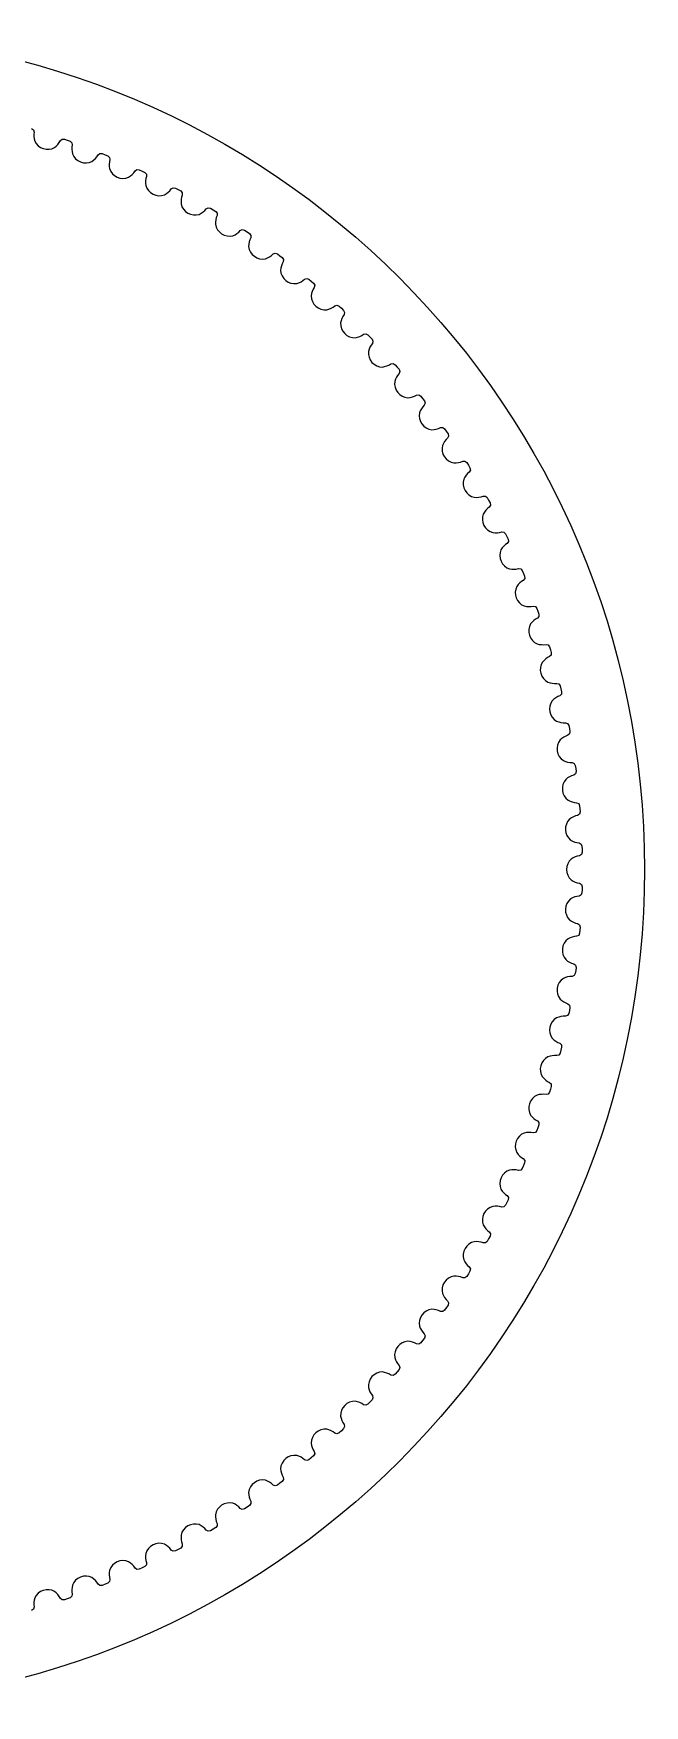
# Model space of a CAD drawing. Header units: millimetres. Extents: x -41 to 41, y -41 to 41.
# Drawn here: x 11 to 41, y -41 to 41 of the extents above; entities that cross this region are included whole.
import ezdxf

# ---------------------------------------------------------------- set-up
doc = ezdxf.new("R2010")
doc.units = ezdxf.units.MM

msp = doc.modelspace()

# ---------------------------------------------------------------- linework, layer by layer
at = {"color": 7, "linetype": 'Continuous', "lineweight": 25}
for p, q in [((10.918, 36.338), (11.012, 36.269)), ((11.012, 36.269), (11.037, 36.162)), ((11.037, 36.162), (11.024, 36.054)), ((11.024, 36.054), (11.026, 35.943)), ((11.026, 35.943), (11.04, 35.832)), ((11.04, 35.832), (11.068, 35.722)), ((11.068, 35.722), (11.139, 35.597)), ((11.139, 35.597), (11.236, 35.492)), ((11.236, 35.492), (11.354, 35.408)), ((11.354, 35.408), (11.486, 35.35)), ((11.486, 35.35), (11.627, 35.319)), ((11.627, 35.319), (11.771, 35.318)), ((11.771, 35.318), (11.911, 35.346)), ((11.911, 35.346), (12.043, 35.405)), ((12.043, 35.405), (12.13, 35.478)), ((12.13, 35.478), (12.206, 35.559)), ((12.206, 35.559), (12.273, 35.648)), ((12.273, 35.648), (12.327, 35.743)), ((12.327, 35.743), (12.409, 35.815)), ((12.409, 35.815), (12.525, 35.815)), ((12.525, 35.815), (12.666, 35.767)), ((12.666, 35.767), (12.805, 35.716)), ((12.805, 35.716), (12.895, 35.643)), ((12.896, 35.427), (12.892, 35.316)), ((12.892, 35.316), (12.901, 35.205)), ((12.895, 35.643), (12.914, 35.535)), ((12.914, 35.535), (12.896, 35.427)), ((12.901, 35.205), (12.922, 35.094)), ((12.922, 35.094), (12.987, 34.965)), ((12.987, 34.965), (13.078, 34.855)), ((13.078, 34.855), (13.191, 34.766)), ((13.191, 34.766), (13.32, 34.701)), ((13.32, 34.701), (13.46, 34.662)), ((13.46, 34.662), (13.603, 34.653)), ((13.603, 34.653), (13.745, 34.674)), ((13.745, 34.674), (13.879, 34.726)), ((13.879, 34.726), (13.97, 34.794)), ((13.97, 34.794), (14.05, 34.872)), ((14.05, 34.872), (14.122, 34.957)), ((14.122, 34.957), (14.18, 35.049)), ((14.18, 35.049), (14.267, 35.116)), ((14.267, 35.116), (14.382, 35.111)), ((14.382, 35.111), (14.52, 35.055)), ((14.52, 35.055), (14.657, 34.997)), ((14.657, 34.997), (14.743, 34.919)), ((14.733, 34.704), (14.723, 34.593)), ((14.723, 34.593), (14.725, 34.481)), ((14.725, 34.481), (14.741, 34.369)), ((14.756, 34.81), (14.733, 34.704)), ((14.743, 34.919), (14.756, 34.81)), ((14.741, 34.369), (14.799, 34.237)), ((14.799, 34.237), (14.885, 34.123)), ((14.885, 34.123), (14.992, 34.028)), ((14.992, 34.028), (15.118, 33.956)), ((15.118, 33.956), (15.255, 33.91)), ((15.255, 33.91), (15.398, 33.894)), ((15.398, 33.894), (15.541, 33.907)), ((15.541, 33.907), (15.678, 33.952)), ((15.678, 33.952), (15.771, 34.016)), ((15.771, 34.016), (15.856, 34.089)), ((15.856, 34.089), (15.932, 34.17)), ((15.932, 34.17), (15.995, 34.259)), ((15.995, 34.259), (16.085, 34.321)), ((16.085, 34.321), (16.2, 34.31)), ((16.2, 34.31), (16.335, 34.247)), ((16.335, 34.247), (16.468, 34.182)), ((16.468, 34.182), (16.55, 34.1)), ((16.513, 33.775), (16.51, 33.664)), ((16.51, 33.664), (16.52, 33.551)), ((16.529, 33.885), (16.513, 33.775)), ((16.558, 33.99), (16.529, 33.885)), ((16.55, 34.1), (16.558, 33.99)), ((16.52, 33.551), (16.571, 33.416)), ((16.571, 33.416), (16.65, 33.297)), ((16.65, 33.297), (16.753, 33.196)), ((16.753, 33.196), (16.875, 33.119)), ((16.875, 33.119), (17.009, 33.066)), ((17.009, 33.066), (17.151, 33.042)), ((17.151, 33.042), (17.294, 33.047)), ((17.294, 33.047), (17.433, 33.085)), ((17.433, 33.085), (17.53, 33.144)), ((17.53, 33.144), (17.618, 33.212)), ((17.618, 33.212), (17.699, 33.289)), ((17.699, 33.289), (17.766, 33.375)), ((17.766, 33.375), (17.859, 33.433)), ((17.859, 33.433), (17.974, 33.415)), ((17.974, 33.415), (18.105, 33.345)), ((18.105, 33.345), (18.235, 33.274)), ((18.235, 33.274), (18.312, 33.187)), ((18.258, 32.865), (18.249, 32.753)), ((18.279, 32.974), (18.258, 32.865)), ((18.314, 33.077), (18.279, 32.974)), ((18.312, 33.187), (18.314, 33.077)), ((18.249, 32.753), (18.253, 32.64)), ((18.253, 32.64), (18.297, 32.503)), ((18.297, 32.503), (18.37, 32.38)), ((18.37, 32.38), (18.467, 32.274)), ((18.467, 32.274), (18.585, 32.19)), ((18.585, 32.19), (18.717, 32.13)), ((18.717, 32.13), (18.857, 32.099)), ((18.857, 32.099), (19, 32.097)), ((19, 32.097), (19.141, 32.128)), ((19.141, 32.128), (19.241, 32.181)), ((19.241, 32.181), (19.333, 32.244)), ((19.333, 32.244), (19.416, 32.317)), ((19.416, 32.317), (19.489, 32.399)), ((19.489, 32.399), (19.585, 32.452)), ((19.585, 32.452), (19.698, 32.429)), ((19.698, 32.429), (19.825, 32.352)), ((19.825, 32.352), (19.951, 32.274)), ((19.951, 32.274), (20.024, 32.183)), ((20.02, 32.073), (19.98, 31.972)), ((20.024, 32.183), (20.02, 32.073)), ((19.938, 31.753), (19.936, 31.64)), ((19.936, 31.64), (19.973, 31.501)), ((19.953, 31.864), (19.938, 31.753)), ((19.98, 31.972), (19.953, 31.864)), ((19.973, 31.501), (20.039, 31.374)), ((20.039, 31.374), (20.131, 31.263)), ((20.131, 31.263), (20.244, 31.173)), ((20.244, 31.173), (20.372, 31.106)), ((20.899, 31.13), (20.993, 31.188)), ((20.993, 31.188), (21.081, 31.257)), ((21.081, 31.257), (21.157, 31.335)), ((21.157, 31.335), (21.256, 31.383)), ((21.256, 31.383), (21.368, 31.353)), ((21.368, 31.353), (21.491, 31.27)), ((21.491, 31.27), (21.613, 31.185)), ((21.613, 31.185), (21.681, 31.091)), ((20.372, 31.106), (20.511, 31.068)), ((20.511, 31.068), (20.654, 31.059)), ((20.654, 31.059), (20.796, 31.082)), ((20.796, 31.082), (20.899, 31.13)), ((21.573, 30.666), (21.565, 30.553)), ((21.565, 30.553), (21.594, 30.412)), ((21.593, 30.776), (21.573, 30.666)), ((21.626, 30.882), (21.593, 30.776)), ((21.594, 30.412), (21.654, 30.282)), ((21.671, 30.982), (21.626, 30.882)), ((21.681, 31.091), (21.671, 30.982)), ((21.654, 30.282), (21.739, 30.167)), ((21.739, 30.167), (21.848, 30.071)), ((21.848, 30.071), (21.972, 29.998)), ((21.972, 29.998), (22.109, 29.952)), ((22.109, 29.952), (22.251, 29.935)), ((22.251, 29.935), (22.394, 29.951)), ((22.394, 29.951), (22.499, 29.993)), ((22.499, 29.993), (22.597, 30.047)), ((22.597, 30.047), (22.688, 30.111)), ((22.688, 30.111), (22.768, 30.184)), ((22.768, 30.184), (22.87, 30.227)), ((22.87, 30.227), (22.98, 30.192)), ((22.98, 30.192), (23.098, 30.102)), ((23.098, 30.102), (23.215, 30.011)), ((23.175, 29.604), (23.148, 29.495)), ((23.212, 29.708), (23.175, 29.604)), ((23.263, 29.805), (23.212, 29.708)), ((23.215, 30.011), (23.278, 29.914)), ((23.278, 29.914), (23.263, 29.805)), ((23.148, 29.495), (23.134, 29.383)), ((23.134, 29.383), (23.156, 29.241)), ((23.156, 29.241), (23.209, 29.108)), ((23.209, 29.108), (23.289, 28.988)), ((23.289, 28.988), (23.392, 28.886)), ((23.392, 28.886), (23.512, 28.807)), ((23.512, 28.807), (23.646, 28.754)), ((23.646, 28.754), (23.787, 28.73)), ((23.787, 28.73), (23.931, 28.738)), ((23.931, 28.738), (24.038, 28.775)), ((24.038, 28.775), (24.139, 28.823)), ((24.139, 28.823), (24.233, 28.882)), ((24.233, 28.882), (24.317, 28.951)), ((24.317, 28.951), (24.42, 28.989)), ((24.42, 28.989), (24.528, 28.948)), ((24.528, 28.948), (24.642, 28.852)), ((24.642, 28.852), (24.754, 28.755)), ((24.754, 28.755), (24.812, 28.654)), ((24.66, 28.243), (24.64, 28.132)), ((24.64, 28.132), (24.655, 27.989)), ((24.655, 27.989), (24.701, 27.853)), ((24.692, 28.35), (24.66, 28.243)), ((24.736, 28.453), (24.692, 28.35)), ((24.791, 28.547), (24.736, 28.453)), ((24.812, 28.654), (24.791, 28.547)), ((24.701, 27.853), (24.774, 27.729)), ((24.774, 27.729), (24.871, 27.622)), ((24.871, 27.622), (24.988, 27.537)), ((24.988, 27.537), (25.118, 27.477)), ((25.118, 27.477), (25.258, 27.445)), ((25.258, 27.445), (25.402, 27.446)), ((25.402, 27.446), (25.511, 27.477)), ((25.511, 27.477), (25.614, 27.52)), ((25.614, 27.52), (25.711, 27.574)), ((25.711, 27.574), (25.799, 27.639)), ((25.799, 27.639), (25.904, 27.671)), ((25.904, 27.671), (26.01, 27.625)), ((26.01, 27.625), (26.118, 27.523)), ((26.118, 27.523), (26.225, 27.42)), ((26.191, 27.119), (26.142, 27.019)), ((26.251, 27.21), (26.191, 27.119)), ((26.225, 27.42), (26.277, 27.317)), ((26.277, 27.317), (26.251, 27.21)), ((26.104, 26.914), (26.079, 26.804)), ((26.079, 26.804), (26.086, 26.66)), ((26.086, 26.66), (26.124, 26.522)), ((26.142, 27.019), (26.104, 26.914)), ((26.124, 26.522), (26.191, 26.395)), ((26.191, 26.395), (26.283, 26.283)), ((26.283, 26.283), (26.395, 26.191)), ((27.119, 26.191), (27.21, 26.251)), ((27.21, 26.251), (27.317, 26.277)), ((27.317, 26.277), (27.42, 26.225)), ((26.395, 26.191), (26.522, 26.124)), ((26.522, 26.124), (26.66, 26.086)), ((26.66, 26.086), (26.804, 26.079)), ((26.804, 26.079), (26.914, 26.104)), ((26.914, 26.104), (27.019, 26.142)), ((27.019, 26.142), (27.119, 26.191)), ((27.42, 26.225), (27.523, 26.118)), ((27.477, 25.511), (27.446, 25.402)), ((27.52, 25.614), (27.477, 25.511)), ((27.574, 25.711), (27.52, 25.614)), ((27.523, 26.118), (27.624, 26.01)), ((27.639, 25.799), (27.574, 25.711)), ((27.624, 26.01), (27.671, 25.904)), ((27.671, 25.904), (27.639, 25.799)), ((27.446, 25.402), (27.445, 25.258)), ((27.445, 25.258), (27.477, 25.118)), ((27.477, 25.118), (27.537, 24.988)), ((27.537, 24.988), (27.622, 24.871)), ((27.622, 24.871), (27.729, 24.774)), ((27.729, 24.774), (27.853, 24.701)), ((27.853, 24.701), (27.989, 24.655)), ((27.989, 24.655), (28.132, 24.64)), ((28.132, 24.64), (28.243, 24.66)), ((28.243, 24.66), (28.35, 24.692)), ((28.35, 24.692), (28.453, 24.736)), ((28.453, 24.736), (28.547, 24.791)), ((28.547, 24.791), (28.654, 24.812)), ((28.654, 24.812), (28.755, 24.754)), ((28.755, 24.754), (28.852, 24.642)), ((28.852, 24.642), (28.948, 24.529)), ((28.738, 23.931), (28.73, 23.787)), ((28.73, 23.787), (28.754, 23.646)), ((28.775, 24.038), (28.738, 23.931)), ((28.823, 24.139), (28.775, 24.038)), ((28.882, 24.233), (28.823, 24.139)), ((28.951, 24.317), (28.882, 24.233)), ((28.948, 24.529), (28.989, 24.42)), ((28.989, 24.42), (28.951, 24.317)), ((28.754, 23.646), (28.807, 23.512)), ((28.807, 23.512), (28.886, 23.392)), ((28.886, 23.392), (28.988, 23.289)), ((28.988, 23.289), (29.108, 23.209)), ((29.108, 23.209), (29.241, 23.156)), ((29.241, 23.156), (29.383, 23.134)), ((29.383, 23.134), (29.495, 23.148)), ((29.495, 23.148), (29.604, 23.175)), ((29.604, 23.175), (29.708, 23.212)), ((29.708, 23.212), (29.805, 23.263)), ((29.805, 23.263), (29.914, 23.278)), ((29.914, 23.278), (30.011, 23.216)), ((30.011, 23.216), (30.102, 23.098)), ((30.102, 23.098), (30.192, 22.98)), ((30.192, 22.98), (30.227, 22.87)), ((29.951, 22.394), (29.935, 22.251)), ((29.935, 22.251), (29.952, 22.109)), ((29.993, 22.499), (29.951, 22.394)), ((30.047, 22.597), (29.993, 22.499)), ((30.111, 22.688), (30.047, 22.597)), ((30.184, 22.768), (30.111, 22.688)), ((30.227, 22.87), (30.184, 22.768)), ((29.952, 22.109), (29.998, 21.972)), ((29.998, 21.972), (30.071, 21.848)), ((30.071, 21.848), (30.167, 21.739)), ((30.167, 21.739), (30.282, 21.654)), ((30.282, 21.654), (30.412, 21.594)), ((30.412, 21.594), (30.553, 21.565)), ((30.553, 21.565), (30.666, 21.573)), ((30.666, 21.573), (30.776, 21.593)), ((30.776, 21.593), (30.882, 21.626)), ((30.882, 21.626), (30.982, 21.671)), ((30.982, 21.671), (31.091, 21.681)), ((31.091, 21.681), (31.185, 21.613)), ((31.185, 21.613), (31.27, 21.491)), ((31.27, 21.491), (31.353, 21.369)), ((31.353, 21.369), (31.383, 21.256)), ((31.082, 20.796), (31.059, 20.654)), ((31.059, 20.654), (31.068, 20.511)), ((31.068, 20.511), (31.106, 20.372)), ((31.13, 20.899), (31.082, 20.796)), ((31.188, 20.993), (31.13, 20.899)), ((31.257, 21.081), (31.188, 20.993)), ((31.335, 21.157), (31.257, 21.081)), ((31.383, 21.256), (31.335, 21.157)), ((31.106, 20.372), (31.173, 20.244)), ((31.173, 20.244), (31.263, 20.131)), ((31.263, 20.131), (31.374, 20.039)), ((31.374, 20.039), (31.501, 19.973)), ((31.501, 19.973), (31.64, 19.936)), ((31.64, 19.936), (31.753, 19.938)), ((31.753, 19.938), (31.864, 19.953)), ((31.864, 19.953), (31.972, 19.98)), ((31.972, 19.98), (32.073, 20.02)), ((32.073, 20.02), (32.183, 20.024)), ((32.183, 20.024), (32.273, 19.951)), ((32.273, 19.951), (32.352, 19.825)), ((32.352, 19.825), (32.428, 19.698)), ((32.428, 19.698), (32.452, 19.585)), ((32.128, 19.141), (32.097, 19)), ((32.097, 19), (32.099, 18.857)), ((32.181, 19.241), (32.128, 19.141)), ((32.244, 19.333), (32.181, 19.241)), ((32.317, 19.416), (32.244, 19.333)), ((32.399, 19.489), (32.317, 19.416)), ((32.452, 19.585), (32.399, 19.489)), ((32.099, 18.857), (32.13, 18.717)), ((32.13, 18.717), (32.19, 18.585)), ((32.19, 18.585), (32.274, 18.467)), ((32.274, 18.467), (32.38, 18.37)), ((32.38, 18.37), (32.503, 18.297)), ((32.503, 18.297), (32.64, 18.253)), ((32.64, 18.253), (32.753, 18.249)), ((32.753, 18.249), (32.865, 18.258)), ((32.865, 18.258), (32.974, 18.279)), ((32.974, 18.279), (33.077, 18.314)), ((33.077, 18.314), (33.187, 18.312)), ((33.187, 18.312), (33.273, 18.235)), ((33.273, 18.235), (33.345, 18.105)), ((33.345, 18.105), (33.415, 17.974)), ((33.047, 17.294), (33.042, 17.151)), ((33.085, 17.433), (33.047, 17.294)), ((33.144, 17.53), (33.085, 17.433)), ((33.212, 17.618), (33.144, 17.53)), ((33.289, 17.699), (33.212, 17.618)), ((33.375, 17.766), (33.289, 17.699)), ((33.433, 17.859), (33.375, 17.766)), ((33.415, 17.974), (33.433, 17.859)), ((33.042, 17.151), (33.066, 17.009)), ((33.066, 17.009), (33.119, 16.875)), ((33.119, 16.875), (33.196, 16.753)), ((33.196, 16.753), (33.297, 16.65)), ((33.297, 16.65), (33.416, 16.571)), ((33.416, 16.571), (33.551, 16.52)), ((33.551, 16.52), (33.664, 16.51)), ((33.664, 16.51), (33.775, 16.513)), ((33.775, 16.513), (33.885, 16.529)), ((33.885, 16.529), (33.99, 16.558)), ((33.99, 16.558), (34.1, 16.55)), ((34.1, 16.55), (34.182, 16.469)), ((34.182, 16.469), (34.247, 16.335)), ((33.952, 15.678), (33.907, 15.541)), ((34.016, 15.771), (33.952, 15.678)), ((34.089, 15.856), (34.016, 15.771)), ((34.17, 15.932), (34.089, 15.856)), ((34.259, 15.995), (34.17, 15.932)), ((34.247, 16.335), (34.31, 16.201)), ((34.321, 16.085), (34.259, 15.995)), ((34.31, 16.201), (34.321, 16.085)), ((33.907, 15.541), (33.894, 15.398)), ((33.894, 15.398), (33.91, 15.255)), ((33.91, 15.255), (33.956, 15.118)), ((33.956, 15.118), (34.028, 14.992)), ((34.028, 14.992), (34.123, 14.885)), ((34.123, 14.885), (34.237, 14.799)), ((34.237, 14.799), (34.369, 14.741)), ((34.369, 14.741), (34.481, 14.725)), ((34.481, 14.725), (34.593, 14.723)), ((34.593, 14.723), (34.704, 14.733)), ((34.704, 14.733), (34.81, 14.756)), ((34.794, 13.97), (34.726, 13.879)), ((34.872, 14.05), (34.794, 13.97)), ((34.81, 14.756), (34.919, 14.743)), ((34.957, 14.122), (34.872, 14.05)), ((34.919, 14.743), (34.997, 14.657)), ((35.049, 14.18), (34.957, 14.122)), ((34.997, 14.657), (35.055, 14.52)), ((35.116, 14.267), (35.049, 14.18)), ((35.055, 14.52), (35.111, 14.383)), ((35.111, 14.383), (35.116, 14.267)), ((34.674, 13.745), (34.653, 13.603)), ((34.653, 13.603), (34.662, 13.46)), ((34.662, 13.46), (34.701, 13.32)), ((34.726, 13.879), (34.674, 13.745)), ((34.701, 13.32), (34.766, 13.191)), ((34.766, 13.191), (34.855, 13.078)), ((34.855, 13.078), (34.965, 12.987)), ((34.965, 12.987), (35.094, 12.922)), ((35.094, 12.922), (35.205, 12.901)), ((35.205, 12.901), (35.316, 12.892)), ((35.316, 12.892), (35.427, 12.896)), ((35.427, 12.896), (35.535, 12.914)), ((35.535, 12.914), (35.643, 12.895)), ((35.643, 12.895), (35.716, 12.806)), ((35.743, 12.327), (35.648, 12.273)), ((35.716, 12.806), (35.767, 12.666)), ((35.815, 12.409), (35.743, 12.327)), ((35.767, 12.666), (35.815, 12.526)), ((35.815, 12.526), (35.815, 12.409)), ((35.346, 11.911), (35.318, 11.771)), ((35.318, 11.771), (35.319, 11.627)), ((35.319, 11.627), (35.35, 11.486)), ((35.405, 12.043), (35.346, 11.911)), ((35.35, 11.486), (35.408, 11.354)), ((35.478, 12.13), (35.405, 12.043)), ((35.559, 12.206), (35.478, 12.13)), ((35.648, 12.273), (35.559, 12.206)), ((35.408, 11.354), (35.492, 11.236)), ((35.492, 11.236), (35.597, 11.139)), ((35.597, 11.139), (35.722, 11.068)), ((35.722, 11.068), (35.832, 11.04)), ((35.832, 11.04), (35.943, 11.026)), ((35.943, 11.026), (36.054, 11.024)), ((36.054, 11.024), (36.162, 11.037)), ((36.162, 11.037), (36.269, 11.012)), ((36.269, 11.012), (36.337, 10.919)), ((36.337, 10.919), (36.38, 10.776)), ((36.38, 10.776), (36.422, 10.634)), ((35.886, 9.907), (35.88, 9.763)), ((35.921, 10.045), (35.886, 9.907)), ((35.987, 10.173), (35.921, 10.045)), ((36.064, 10.256), (35.987, 10.173)), ((36.149, 10.328), (36.064, 10.256)), ((36.241, 10.39), (36.149, 10.328)), ((36.339, 10.439), (36.241, 10.39)), ((36.415, 10.518), (36.339, 10.439)), ((36.422, 10.634), (36.415, 10.518)), ((35.88, 9.763), (35.903, 9.62)), ((35.903, 9.62), (35.954, 9.485)), ((35.954, 9.485), (36.031, 9.363)), ((36.031, 9.363), (36.131, 9.261)), ((36.131, 9.261), (36.252, 9.183)), ((36.252, 9.183), (36.36, 9.15)), ((36.36, 9.15), (36.47, 9.13)), ((36.47, 9.13), (36.581, 9.122)), ((36.581, 9.122), (36.69, 9.129)), ((36.69, 9.129), (36.796, 9.099)), ((36.796, 9.099), (36.859, 9.002)), ((36.47, 8.276), (36.397, 8.151)), ((36.551, 8.355), (36.47, 8.276)), ((36.64, 8.422), (36.551, 8.355)), ((36.736, 8.48), (36.64, 8.422)), ((36.836, 8.523), (36.736, 8.48)), ((36.916, 8.598), (36.836, 8.523)), ((36.859, 9.002), (36.895, 8.858)), ((36.895, 8.858), (36.929, 8.713)), ((36.929, 8.713), (36.916, 8.598)), ((36.355, 8.015), (36.341, 7.872)), ((36.341, 7.872), (36.357, 7.728)), ((36.397, 8.151), (36.355, 8.015)), ((36.357, 7.728), (36.401, 7.59)), ((36.401, 7.59), (36.472, 7.465)), ((36.472, 7.465), (36.566, 7.357)), ((36.566, 7.357), (36.683, 7.273)), ((36.683, 7.273), (36.79, 7.234)), ((36.79, 7.234), (36.898, 7.209)), ((36.898, 7.209), (37.008, 7.195)), ((37.008, 7.195), (37.118, 7.196)), ((37.118, 7.196), (37.221, 7.16)), ((37.231, 6.583), (37.129, 6.545)), ((37.221, 7.16), (37.28, 7.061)), ((37.315, 6.654), (37.231, 6.583)), ((37.28, 7.061), (37.308, 6.915)), ((37.308, 6.915), (37.334, 6.769)), ((37.334, 6.769), (37.315, 6.654)), ((36.724, 6.101), (36.703, 5.959)), ((36.703, 5.959), (36.712, 5.815)), ((36.712, 5.815), (36.749, 5.675)), ((36.774, 6.235), (36.724, 6.101)), ((36.853, 6.356), (36.774, 6.235)), ((36.939, 6.43), (36.853, 6.356)), ((37.031, 6.493), (36.939, 6.43)), ((37.129, 6.545), (37.031, 6.493)), ((36.749, 5.675), (36.812, 5.546)), ((36.812, 5.546), (36.901, 5.434)), ((36.901, 5.434), (37.014, 5.343)), ((37.014, 5.343), (37.118, 5.299)), ((37.118, 5.299), (37.225, 5.268)), ((37.225, 5.268), (37.334, 5.248)), ((37.334, 5.248), (37.443, 5.244)), ((37.443, 5.244), (37.545, 5.203)), ((37.545, 5.203), (37.598, 5.1)), ((37.598, 5.1), (37.618, 4.953)), ((37.618, 4.953), (37.637, 4.806)), ((36.993, 4.171), (36.965, 4.03)), ((37.05, 4.302), (36.993, 4.171)), ((37.135, 4.418), (37.05, 4.302)), ((37.224, 4.488), (37.135, 4.418)), ((37.32, 4.546), (37.224, 4.488)), ((37.421, 4.593), (37.32, 4.546)), ((37.525, 4.626), (37.421, 4.593)), ((37.612, 4.692), (37.525, 4.626)), ((37.637, 4.806), (37.612, 4.692)), ((36.965, 4.03), (36.966, 3.885)), ((36.966, 3.885), (36.995, 3.744)), ((36.995, 3.744), (37.052, 3.612)), ((37.052, 3.612), (37.135, 3.495)), ((37.135, 3.495), (37.243, 3.399)), ((37.243, 3.399), (37.344, 3.349)), ((37.344, 3.349), (37.45, 3.312)), ((37.45, 3.312), (37.558, 3.287)), ((37.558, 3.287), (37.666, 3.277)), ((37.316, 2.469), (37.224, 2.357)), ((37.408, 2.534), (37.316, 2.469)), ((37.507, 2.587), (37.408, 2.534)), ((37.61, 2.628), (37.507, 2.587)), ((37.715, 2.656), (37.61, 2.628)), ((37.666, 3.277), (37.766, 3.231)), ((37.806, 2.717), (37.715, 2.656)), ((37.766, 3.231), (37.813, 3.125)), ((37.837, 2.829), (37.806, 2.717)), ((37.813, 3.125), (37.826, 2.977)), ((37.826, 2.977), (37.837, 2.829)), ((37.125, 2.09), (37.119, 1.945)), ((37.119, 1.945), (37.14, 1.802)), ((37.161, 2.229), (37.125, 2.09)), ((37.14, 1.802), (37.19, 1.667)), ((37.224, 2.357), (37.161, 2.229)), ((37.19, 1.667), (37.267, 1.547)), ((37.267, 1.547), (37.369, 1.445)), ((37.369, 1.445), (37.468, 1.39)), ((37.468, 1.39), (37.572, 1.348)), ((37.572, 1.348), (37.678, 1.317)), ((37.678, 1.317), (37.786, 1.301)), ((37.786, 1.301), (37.883, 1.25)), ((37.883, 1.25), (37.925, 1.142)), ((37.933, 0.845), (37.897, 0.735)), ((37.925, 1.142), (37.93, 0.993)), ((37.93, 0.993), (37.933, 0.845)), ((37.184, 0.144), (37.17, 0)), ((37.227, 0.281), (37.184, 0.144)), ((37.297, 0.406), (37.227, 0.281)), ((37.394, 0.513), (37.297, 0.406)), ((37.49, 0.573), (37.394, 0.513)), ((37.591, 0.62), (37.49, 0.573)), ((37.696, 0.657), (37.591, 0.62)), ((37.803, 0.678), (37.696, 0.657)), ((37.897, 0.735), (37.803, 0.678)), ((37.17, 0), (37.184, -0.144)), ((37.184, -0.144), (37.227, -0.281)), ((37.227, -0.281), (37.297, -0.406)), ((37.297, -0.406), (37.394, -0.513)), ((37.394, -0.513), (37.49, -0.573)), ((37.49, -0.573), (37.591, -0.62)), ((37.591, -0.62), (37.696, -0.657)), ((37.696, -0.657), (37.803, -0.678)), ((37.803, -0.678), (37.897, -0.735)), ((37.897, -0.735), (37.933, -0.845)), ((37.267, -1.547), (37.19, -1.667)), ((37.369, -1.445), (37.267, -1.547)), ((37.468, -1.39), (37.369, -1.445)), ((37.572, -1.348), (37.468, -1.39)), ((37.678, -1.317), (37.572, -1.348)), ((37.786, -1.301), (37.678, -1.317)), ((37.883, -1.25), (37.786, -1.301)), ((37.925, -1.141), (37.883, -1.25)), ((37.93, -0.993), (37.925, -1.141)), ((37.933, -0.845), (37.93, -0.993)), ((37.14, -1.802), (37.119, -1.945)), ((37.119, -1.945), (37.125, -2.09)), ((37.125, -2.09), (37.161, -2.229)), ((37.19, -1.667), (37.14, -1.802)), ((37.161, -2.229), (37.224, -2.357)), ((37.224, -2.357), (37.316, -2.469)), ((37.316, -2.469), (37.408, -2.534)), ((37.408, -2.534), (37.507, -2.587)), ((37.507, -2.587), (37.61, -2.628)), ((37.666, -3.277), (37.558, -3.287)), ((37.61, -2.628), (37.715, -2.656)), ((37.766, -3.231), (37.666, -3.277)), ((37.715, -2.656), (37.806, -2.717)), ((37.814, -3.125), (37.766, -3.231)), ((37.806, -2.717), (37.837, -2.829)), ((37.826, -2.977), (37.814, -3.125)), ((37.837, -2.829), (37.826, -2.977)), ((36.966, -3.885), (36.965, -4.03)), ((36.965, -4.03), (36.993, -4.171)), ((36.995, -3.744), (36.966, -3.885)), ((37.052, -3.612), (36.995, -3.744)), ((37.135, -3.495), (37.052, -3.612)), ((37.243, -3.399), (37.135, -3.495)), ((37.344, -3.349), (37.243, -3.399)), ((37.45, -3.312), (37.344, -3.349)), ((37.558, -3.287), (37.45, -3.312)), ((36.993, -4.171), (37.05, -4.302)), ((37.05, -4.302), (37.135, -4.418)), ((37.135, -4.418), (37.224, -4.488)), ((37.224, -4.488), (37.32, -4.546)), ((37.32, -4.546), (37.421, -4.593)), ((37.421, -4.593), (37.525, -4.626)), ((37.525, -4.626), (37.612, -4.692)), ((37.612, -4.692), (37.637, -4.805)), ((37.637, -4.805), (37.618, -4.953)), ((36.749, -5.675), (36.712, -5.815)), ((36.812, -5.546), (36.749, -5.675)), ((36.901, -5.434), (36.812, -5.546)), ((37.014, -5.343), (36.901, -5.434)), ((37.118, -5.299), (37.014, -5.343)), ((37.225, -5.268), (37.118, -5.299)), ((37.334, -5.248), (37.225, -5.268)), ((37.443, -5.244), (37.334, -5.248)), ((37.545, -5.203), (37.443, -5.244)), ((37.598, -5.099), (37.545, -5.203)), ((37.618, -4.953), (37.598, -5.099)), ((36.712, -5.815), (36.703, -5.959)), ((36.703, -5.959), (36.724, -6.101)), ((36.724, -6.101), (36.774, -6.235)), ((36.774, -6.235), (36.853, -6.356)), ((36.853, -6.356), (36.939, -6.43)), ((36.939, -6.43), (37.031, -6.493)), ((37.031, -6.493), (37.129, -6.545)), ((37.129, -6.545), (37.231, -6.583)), ((36.566, -7.357), (36.472, -7.465)), ((36.683, -7.273), (36.566, -7.357)), ((36.79, -7.234), (36.683, -7.273)), ((36.898, -7.209), (36.79, -7.234)), ((37.008, -7.195), (36.898, -7.209)), ((37.118, -7.196), (37.008, -7.195)), ((37.221, -7.16), (37.118, -7.196)), ((37.28, -7.06), (37.221, -7.16)), ((37.231, -6.583), (37.315, -6.654)), ((37.308, -6.915), (37.28, -7.06)), ((37.334, -6.768), (37.308, -6.915)), ((37.315, -6.654), (37.334, -6.768)), ((36.357, -7.728), (36.341, -7.872)), ((36.341, -7.872), (36.355, -8.015)), ((36.355, -8.015), (36.397, -8.151)), ((36.401, -7.59), (36.357, -7.728)), ((36.397, -8.151), (36.47, -8.276)), ((36.472, -7.465), (36.401, -7.59)), ((36.47, -8.276), (36.551, -8.355)), ((36.551, -8.355), (36.64, -8.422)), ((36.64, -8.422), (36.736, -8.48)), ((36.736, -8.48), (36.836, -8.523)), ((36.859, -9.002), (36.796, -9.099)), ((36.836, -8.523), (36.916, -8.598)), ((36.895, -8.858), (36.859, -9.002)), ((36.928, -8.713), (36.895, -8.858)), ((36.916, -8.598), (36.928, -8.713)), ((35.903, -9.62), (35.88, -9.763)), ((35.88, -9.763), (35.886, -9.907)), ((35.954, -9.485), (35.903, -9.62)), ((36.031, -9.363), (35.954, -9.485)), ((36.131, -9.261), (36.031, -9.363)), ((36.252, -9.183), (36.131, -9.261)), ((36.36, -9.15), (36.252, -9.183)), ((36.47, -9.13), (36.36, -9.15)), ((36.581, -9.122), (36.47, -9.13)), ((36.69, -9.129), (36.581, -9.122)), ((36.796, -9.099), (36.69, -9.129)), ((35.886, -9.907), (35.921, -10.045)), ((35.921, -10.045), (35.987, -10.173)), ((35.987, -10.173), (36.064, -10.256)), ((36.064, -10.256), (36.149, -10.328)), ((36.149, -10.328), (36.241, -10.39)), ((36.241, -10.39), (36.339, -10.439)), ((36.339, -10.439), (36.415, -10.518)), ((36.422, -10.634), (36.38, -10.776)), ((36.415, -10.518), (36.422, -10.634)), ((35.408, -11.354), (35.35, -11.486)), ((35.492, -11.236), (35.408, -11.354)), ((35.597, -11.139), (35.492, -11.236)), ((35.722, -11.068), (35.597, -11.139)), ((35.832, -11.04), (35.722, -11.068)), ((35.943, -11.026), (35.832, -11.04)), ((36.054, -11.024), (35.943, -11.026)), ((36.162, -11.037), (36.054, -11.024)), ((36.269, -11.012), (36.162, -11.037)), ((36.337, -10.919), (36.269, -11.012)), ((36.38, -10.776), (36.337, -10.919)), ((35.319, -11.627), (35.318, -11.771)), ((35.318, -11.771), (35.346, -11.911)), ((35.35, -11.486), (35.319, -11.627)), ((35.346, -11.911), (35.405, -12.043)), ((35.405, -12.043), (35.478, -12.13)), ((35.478, -12.13), (35.559, -12.206)), ((35.559, -12.206), (35.648, -12.273)), ((35.648, -12.273), (35.743, -12.327)), ((34.855, -13.078), (34.766, -13.191)), ((34.965, -12.987), (34.855, -13.078)), ((35.094, -12.922), (34.965, -12.987)), ((35.205, -12.901), (35.094, -12.922)), ((35.316, -12.892), (35.205, -12.901)), ((35.427, -12.896), (35.316, -12.892)), ((35.535, -12.914), (35.427, -12.896)), ((35.643, -12.895), (35.535, -12.914)), ((35.716, -12.805), (35.643, -12.895)), ((35.767, -12.666), (35.716, -12.805)), ((35.743, -12.327), (35.815, -12.409)), ((35.815, -12.525), (35.767, -12.666)), ((35.815, -12.409), (35.815, -12.525)), ((34.662, -13.46), (34.653, -13.603)), ((34.653, -13.603), (34.674, -13.745)), ((34.701, -13.32), (34.662, -13.46)), ((34.674, -13.745), (34.726, -13.879)), ((34.766, -13.191), (34.701, -13.32)), ((34.726, -13.879), (34.794, -13.97)), ((34.369, -14.741), (34.237, -14.799)), ((34.481, -14.725), (34.369, -14.741)), ((34.593, -14.723), (34.481, -14.725)), ((34.704, -14.733), (34.593, -14.723)), ((34.81, -14.756), (34.704, -14.733)), ((34.794, -13.97), (34.872, -14.05)), ((34.919, -14.743), (34.81, -14.756)), ((34.872, -14.05), (34.957, -14.122)), ((34.997, -14.657), (34.919, -14.743)), ((34.957, -14.122), (35.049, -14.18)), ((35.055, -14.52), (34.997, -14.657)), ((35.049, -14.18), (35.116, -14.267)), ((35.111, -14.382), (35.055, -14.52)), ((35.116, -14.267), (35.111, -14.382)), ((33.91, -15.255), (33.894, -15.398)), ((33.894, -15.398), (33.907, -15.541)), ((33.907, -15.541), (33.952, -15.678)), ((33.956, -15.118), (33.91, -15.255)), ((34.028, -14.992), (33.956, -15.118)), ((34.123, -14.885), (34.028, -14.992)), ((34.237, -14.799), (34.123, -14.885)), ((33.952, -15.678), (34.016, -15.771)), ((34.016, -15.771), (34.089, -15.856)), ((34.089, -15.856), (34.17, -15.932)), ((34.17, -15.932), (34.259, -15.995)), ((34.247, -16.335), (34.182, -16.469)), ((34.31, -16.2), (34.247, -16.335)), ((34.259, -15.995), (34.321, -16.085)), ((34.321, -16.085), (34.31, -16.2)), ((33.066, -17.009), (33.042, -17.151)), ((33.042, -17.151), (33.047, -17.294)), ((33.119, -16.875), (33.066, -17.009)), ((33.196, -16.753), (33.119, -16.875)), ((33.297, -16.65), (33.196, -16.753)), ((33.416, -16.571), (33.297, -16.65)), ((33.551, -16.52), (33.416, -16.571)), ((33.664, -16.51), (33.551, -16.52)), ((33.775, -16.513), (33.664, -16.51)), ((33.885, -16.529), (33.775, -16.513)), ((33.99, -16.558), (33.885, -16.529)), ((34.1, -16.55), (33.99, -16.558)), ((34.182, -16.469), (34.1, -16.55)), ((33.047, -17.294), (33.085, -17.433)), ((33.085, -17.433), (33.144, -17.53)), ((33.144, -17.53), (33.212, -17.618)), ((33.212, -17.618), (33.289, -17.699)), ((33.289, -17.699), (33.375, -17.766)), ((33.415, -17.974), (33.345, -18.105)), ((33.375, -17.766), (33.433, -17.859)), ((33.433, -17.859), (33.415, -17.974)), ((32.099, -18.857), (32.097, -19)), ((32.13, -18.717), (32.099, -18.857)), ((32.19, -18.585), (32.13, -18.717)), ((32.274, -18.467), (32.19, -18.585)), ((32.38, -18.37), (32.274, -18.467)), ((32.503, -18.297), (32.38, -18.37)), ((32.64, -18.253), (32.503, -18.297)), ((32.753, -18.249), (32.64, -18.253)), ((32.865, -18.258), (32.753, -18.249)), ((32.974, -18.279), (32.865, -18.258)), ((33.077, -18.314), (32.974, -18.279)), ((33.187, -18.312), (33.077, -18.314)), ((33.273, -18.235), (33.187, -18.312)), ((33.345, -18.105), (33.273, -18.235)), ((32.097, -19), (32.128, -19.141)), ((32.128, -19.141), (32.181, -19.241)), ((32.181, -19.241), (32.244, -19.333)), ((32.244, -19.333), (32.317, -19.416)), ((32.317, -19.416), (32.399, -19.489)), ((32.399, -19.489), (32.452, -19.585)), ((32.452, -19.585), (32.429, -19.698)), ((31.106, -20.372), (31.068, -20.511)), ((31.173, -20.244), (31.106, -20.372)), ((31.263, -20.131), (31.173, -20.244)), ((31.374, -20.039), (31.263, -20.131)), ((31.501, -19.973), (31.374, -20.039)), ((31.64, -19.936), (31.501, -19.973)), ((31.753, -19.938), (31.64, -19.936)), ((31.864, -19.953), (31.753, -19.938)), ((31.972, -19.98), (31.864, -19.953)), ((32.073, -20.02), (31.972, -19.98)), ((32.183, -20.024), (32.073, -20.02)), ((32.273, -19.952), (32.183, -20.024)), ((32.352, -19.825), (32.273, -19.952)), ((32.429, -19.698), (32.352, -19.825)), ((31.068, -20.511), (31.059, -20.654)), ((31.059, -20.654), (31.082, -20.796)), ((31.082, -20.796), (31.13, -20.899)), ((31.13, -20.899), (31.188, -20.993)), ((31.188, -20.993), (31.257, -21.081)), ((31.257, -21.081), (31.335, -21.157)), ((31.335, -21.157), (31.383, -21.256)), ((31.383, -21.256), (31.353, -21.368)), ((29.952, -22.109), (29.935, -22.251)), ((29.998, -21.972), (29.952, -22.109)), ((30.071, -21.848), (29.998, -21.972)), ((30.167, -21.739), (30.071, -21.848)), ((30.282, -21.654), (30.167, -21.739)), ((30.412, -21.594), (30.282, -21.654)), ((30.553, -21.565), (30.412, -21.594)), ((30.666, -21.573), (30.553, -21.565)), ((30.776, -21.593), (30.666, -21.573)), ((30.882, -21.626), (30.776, -21.593)), ((30.982, -21.671), (30.882, -21.626)), ((31.091, -21.681), (30.982, -21.671)), ((31.185, -21.613), (31.091, -21.681)), ((31.27, -21.491), (31.185, -21.613)), ((31.353, -21.368), (31.27, -21.491)), ((29.935, -22.251), (29.951, -22.394)), ((29.951, -22.394), (29.993, -22.499)), ((29.993, -22.499), (30.047, -22.597)), ((30.047, -22.597), (30.111, -22.688)), ((30.111, -22.688), (30.184, -22.768)), ((30.184, -22.768), (30.227, -22.87)), ((30.227, -22.87), (30.192, -22.98)), ((28.754, -23.646), (28.73, -23.787)), ((28.807, -23.512), (28.754, -23.646)), ((28.886, -23.392), (28.807, -23.512)), ((28.988, -23.289), (28.886, -23.392)), ((29.108, -23.209), (28.988, -23.289)), ((29.241, -23.156), (29.108, -23.209)), ((29.383, -23.134), (29.241, -23.156)), ((29.495, -23.148), (29.383, -23.134)), ((29.604, -23.175), (29.495, -23.148)), ((29.708, -23.212), (29.604, -23.175)), ((29.805, -23.263), (29.708, -23.212)), ((29.914, -23.278), (29.805, -23.263)), ((30.011, -23.216), (29.914, -23.278)), ((30.102, -23.098), (30.011, -23.216)), ((30.192, -22.98), (30.102, -23.098)), ((28.73, -23.787), (28.738, -23.931)), ((28.738, -23.931), (28.775, -24.038)), ((28.775, -24.038), (28.823, -24.139)), ((28.823, -24.139), (28.882, -24.233)), ((28.948, -24.528), (28.852, -24.642)), ((28.882, -24.233), (28.951, -24.317)), ((28.989, -24.42), (28.948, -24.528)), ((28.951, -24.317), (28.989, -24.42)), ((27.477, -25.119), (27.445, -25.258)), ((27.445, -25.258), (27.446, -25.402)), ((27.446, -25.402), (27.477, -25.511)), ((27.537, -24.988), (27.477, -25.119)), ((27.622, -24.871), (27.537, -24.988)), ((27.729, -24.774), (27.622, -24.871)), ((27.853, -24.701), (27.729, -24.774)), ((27.989, -24.655), (27.853, -24.701)), ((28.132, -24.64), (27.989, -24.655)), ((28.243, -24.66), (28.132, -24.64)), ((28.35, -24.692), (28.243, -24.66)), ((28.453, -24.736), (28.35, -24.692)), ((28.547, -24.791), (28.453, -24.736)), ((28.654, -24.812), (28.547, -24.791)), ((28.755, -24.755), (28.654, -24.812)), ((28.852, -24.642), (28.755, -24.755)), ((26.395, -26.191), (26.283, -26.283)), ((26.522, -26.124), (26.395, -26.191)), ((26.66, -26.086), (26.522, -26.124)), ((26.804, -26.079), (26.66, -26.086)), ((26.914, -26.104), (26.804, -26.079)), ((27.019, -26.142), (26.914, -26.104)), ((27.119, -26.191), (27.019, -26.142)), ((27.21, -26.251), (27.119, -26.191)), ((27.42, -26.225), (27.317, -26.277)), ((27.523, -26.118), (27.42, -26.225)), ((27.477, -25.511), (27.52, -25.614)), ((27.52, -25.614), (27.574, -25.711)), ((27.625, -26.01), (27.523, -26.118)), ((27.574, -25.711), (27.639, -25.799)), ((27.671, -25.904), (27.625, -26.01)), ((27.639, -25.799), (27.671, -25.904)), ((26.086, -26.66), (26.079, -26.804)), ((26.079, -26.804), (26.104, -26.914)), ((26.124, -26.522), (26.086, -26.66)), ((26.104, -26.914), (26.142, -27.019)), ((26.191, -26.395), (26.124, -26.522)), ((26.142, -27.019), (26.191, -27.119)), ((26.283, -26.283), (26.191, -26.395)), ((27.317, -26.277), (27.21, -26.251)), ((24.701, -27.853), (24.655, -27.989)), ((24.774, -27.729), (24.701, -27.853)), ((24.871, -27.622), (24.774, -27.729)), ((24.988, -27.537), (24.871, -27.622)), ((25.118, -27.477), (24.988, -27.537)), ((25.258, -27.445), (25.118, -27.477)), ((25.402, -27.446), (25.258, -27.445)), ((25.511, -27.477), (25.402, -27.446)), ((25.614, -27.52), (25.511, -27.477)), ((25.711, -27.574), (25.614, -27.52)), ((25.799, -27.639), (25.711, -27.574)), ((25.904, -27.671), (25.799, -27.639)), ((26.01, -27.625), (25.904, -27.671)), ((26.118, -27.523), (26.01, -27.625)), ((26.225, -27.42), (26.118, -27.523)), ((26.191, -27.119), (26.251, -27.21)), ((26.277, -27.317), (26.225, -27.42)), ((26.251, -27.21), (26.277, -27.317)), ((24.655, -27.989), (24.64, -28.132)), ((24.64, -28.132), (24.66, -28.243)), ((24.66, -28.243), (24.692, -28.35)), ((24.692, -28.35), (24.736, -28.453)), ((24.736, -28.453), (24.791, -28.547)), ((24.812, -28.654), (24.754, -28.755)), ((24.791, -28.547), (24.812, -28.654)), ((23.156, -29.241), (23.134, -29.383)), ((23.134, -29.383), (23.148, -29.495)), ((23.148, -29.495), (23.175, -29.604)), ((23.209, -29.108), (23.156, -29.241)), ((23.289, -28.988), (23.209, -29.108)), ((23.392, -28.886), (23.289, -28.988)), ((23.512, -28.807), (23.392, -28.886)), ((23.646, -28.754), (23.512, -28.807)), ((23.787, -28.73), (23.646, -28.754)), ((23.931, -28.738), (23.787, -28.73)), ((24.038, -28.775), (23.931, -28.738)), ((24.139, -28.823), (24.038, -28.775)), ((24.233, -28.882), (24.139, -28.823)), ((24.317, -28.951), (24.233, -28.882)), ((24.42, -28.989), (24.317, -28.951)), ((24.528, -28.948), (24.42, -28.989)), ((24.642, -28.852), (24.528, -28.948)), ((24.754, -28.755), (24.642, -28.852)), ((21.654, -30.282), (21.594, -30.412)), ((21.739, -30.167), (21.654, -30.282)), ((21.848, -30.071), (21.739, -30.167)), ((21.972, -29.998), (21.848, -30.071)), ((22.109, -29.952), (21.972, -29.998)), ((22.251, -29.935), (22.109, -29.952)), ((22.394, -29.951), (22.251, -29.935)), ((22.499, -29.993), (22.394, -29.951)), ((22.597, -30.047), (22.499, -29.993)), ((22.688, -30.111), (22.597, -30.047)), ((22.768, -30.184), (22.688, -30.111)), ((22.87, -30.227), (22.768, -30.184)), ((22.98, -30.192), (22.87, -30.227)), ((23.098, -30.102), (22.98, -30.192)), ((23.216, -30.011), (23.098, -30.102)), ((23.175, -29.604), (23.212, -29.708)), ((23.212, -29.708), (23.263, -29.805)), ((23.278, -29.914), (23.216, -30.011)), ((23.263, -29.805), (23.278, -29.914)), ((20.372, -31.106), (20.244, -31.173)), ((20.511, -31.068), (20.372, -31.106)), ((20.654, -31.059), (20.511, -31.068)), ((20.796, -31.082), (20.654, -31.059)), ((20.899, -31.13), (20.796, -31.082)), ((20.993, -31.188), (20.899, -31.13)), ((21.594, -30.412), (21.565, -30.553)), ((21.565, -30.553), (21.573, -30.666)), ((21.573, -30.666), (21.593, -30.776)), ((21.593, -30.776), (21.626, -30.882)), ((21.681, -31.091), (21.613, -31.185)), ((21.626, -30.882), (21.671, -30.982)), ((21.671, -30.982), (21.681, -31.091)), ((19.973, -31.501), (19.936, -31.64)), ((19.936, -31.64), (19.938, -31.753)), ((19.938, -31.753), (19.953, -31.864)), ((19.953, -31.864), (19.98, -31.972)), ((20.039, -31.374), (19.973, -31.501)), ((19.98, -31.972), (20.02, -32.073)), ((20.131, -31.263), (20.039, -31.374)), ((20.244, -31.173), (20.131, -31.263)), ((21.081, -31.257), (20.993, -31.188)), ((21.157, -31.335), (21.081, -31.257)), ((21.256, -31.383), (21.157, -31.335)), ((21.368, -31.353), (21.256, -31.383)), ((21.491, -31.27), (21.368, -31.353)), ((21.613, -31.185), (21.491, -31.27)), ((18.253, -32.64), (18.249, -32.753)), ((18.249, -32.753), (18.258, -32.865)), ((18.297, -32.503), (18.253, -32.64)), ((18.37, -32.38), (18.297, -32.503)), ((18.467, -32.274), (18.37, -32.38)), ((18.585, -32.19), (18.467, -32.274)), ((18.717, -32.13), (18.585, -32.19)), ((18.857, -32.099), (18.717, -32.13)), ((19, -32.097), (18.857, -32.099)), ((19.141, -32.128), (19, -32.097)), ((19.241, -32.181), (19.141, -32.128)), ((19.333, -32.244), (19.241, -32.181)), ((19.416, -32.317), (19.333, -32.244)), ((19.489, -32.399), (19.416, -32.317)), ((19.585, -32.452), (19.489, -32.399)), ((19.698, -32.429), (19.585, -32.452)), ((19.825, -32.352), (19.698, -32.429)), ((19.951, -32.274), (19.825, -32.352)), ((20.024, -32.183), (19.951, -32.274)), ((20.02, -32.073), (20.024, -32.183)), ((16.52, -33.551), (16.51, -33.664)), ((16.571, -33.416), (16.52, -33.551)), ((16.65, -33.297), (16.571, -33.416)), ((16.753, -33.196), (16.65, -33.297)), ((16.875, -33.119), (16.753, -33.196)), ((17.009, -33.066), (16.875, -33.119)), ((17.151, -33.042), (17.009, -33.066)), ((17.294, -33.047), (17.151, -33.042)), ((17.433, -33.085), (17.294, -33.047)), ((17.53, -33.144), (17.433, -33.085)), ((17.618, -33.212), (17.53, -33.144)), ((17.699, -33.289), (17.618, -33.212)), ((17.766, -33.375), (17.699, -33.289)), ((17.859, -33.433), (17.766, -33.375)), ((17.974, -33.415), (17.859, -33.433)), ((18.105, -33.345), (17.974, -33.415)), ((18.235, -33.274), (18.105, -33.345)), ((18.312, -33.187), (18.235, -33.274)), ((18.258, -32.865), (18.279, -32.974)), ((18.279, -32.974), (18.314, -33.077)), ((18.314, -33.077), (18.312, -33.187)), ((14.741, -34.369), (14.725, -34.481)), ((14.799, -34.237), (14.741, -34.369)), ((14.885, -34.123), (14.799, -34.237)), ((14.992, -34.028), (14.885, -34.123)), ((15.118, -33.956), (14.992, -34.028)), ((15.255, -33.91), (15.118, -33.956)), ((15.398, -33.894), (15.255, -33.91)), ((15.541, -33.907), (15.398, -33.894)), ((15.678, -33.952), (15.541, -33.907)), ((15.771, -34.016), (15.678, -33.952)), ((15.856, -34.089), (15.771, -34.016)), ((15.932, -34.17), (15.856, -34.089)), ((15.995, -34.259), (15.932, -34.17)), ((16.085, -34.321), (15.995, -34.259)), ((16.2, -34.31), (16.085, -34.321)), ((16.335, -34.247), (16.2, -34.31)), ((16.468, -34.182), (16.335, -34.247)), ((16.55, -34.1), (16.468, -34.182)), ((16.51, -33.664), (16.513, -33.775)), ((16.513, -33.775), (16.529, -33.885)), ((16.529, -33.885), (16.558, -33.99)), ((16.558, -33.99), (16.55, -34.1)), ((12.901, -35.205), (12.892, -35.316)), ((12.922, -35.094), (12.901, -35.205)), ((12.987, -34.965), (12.922, -35.094)), ((13.078, -34.855), (12.987, -34.965)), ((13.191, -34.766), (13.078, -34.855)), ((13.32, -34.701), (13.191, -34.766)), ((13.46, -34.662), (13.32, -34.701)), ((13.603, -34.653), (13.46, -34.662)), ((13.745, -34.674), (13.603, -34.653)), ((13.879, -34.726), (13.745, -34.674)), ((13.97, -34.794), (13.879, -34.726)), ((14.05, -34.872), (13.97, -34.794)), ((14.122, -34.957), (14.05, -34.872)), ((14.18, -35.049), (14.122, -34.957)), ((14.267, -35.116), (14.18, -35.049)), ((14.382, -35.111), (14.267, -35.116)), ((14.52, -35.055), (14.382, -35.111)), ((14.657, -34.997), (14.52, -35.055)), ((14.743, -34.919), (14.657, -34.997)), ((14.725, -34.481), (14.723, -34.593)), ((14.723, -34.593), (14.733, -34.704)), ((14.733, -34.704), (14.756, -34.81)), ((14.756, -34.81), (14.743, -34.919)), ((11.026, -35.943), (11.024, -36.054)), ((11.024, -36.054), (11.037, -36.162)), ((11.04, -35.832), (11.026, -35.943)), ((11.068, -35.722), (11.04, -35.832)), ((11.139, -35.597), (11.068, -35.722)), ((11.236, -35.492), (11.139, -35.597)), ((11.354, -35.408), (11.236, -35.492)), ((11.486, -35.35), (11.354, -35.408)), ((11.627, -35.319), (11.486, -35.35)), ((11.771, -35.318), (11.627, -35.319)), ((11.911, -35.346), (11.771, -35.318)), ((12.043, -35.405), (11.911, -35.346)), ((12.13, -35.478), (12.043, -35.405)), ((12.206, -35.559), (12.13, -35.478)), ((12.273, -35.648), (12.206, -35.559)), ((12.327, -35.743), (12.273, -35.648)), ((12.409, -35.815), (12.327, -35.743)), ((12.525, -35.815), (12.409, -35.815)), ((12.666, -35.767), (12.525, -35.815)), ((12.805, -35.716), (12.666, -35.767)), ((12.895, -35.643), (12.805, -35.716)), ((12.892, -35.316), (12.896, -35.427)), ((12.914, -35.535), (12.895, -35.643)), ((12.896, -35.427), (12.914, -35.535)), ((11.012, -36.269), (10.918, -36.338)), ((11.037, -36.162), (11.012, -36.269))]:
    msp.add_line(p, q, dxfattribs=at)
msp.add_circle((0, 0), 41, dxfattribs=at)

doc.saveas('drawing.dxf')
